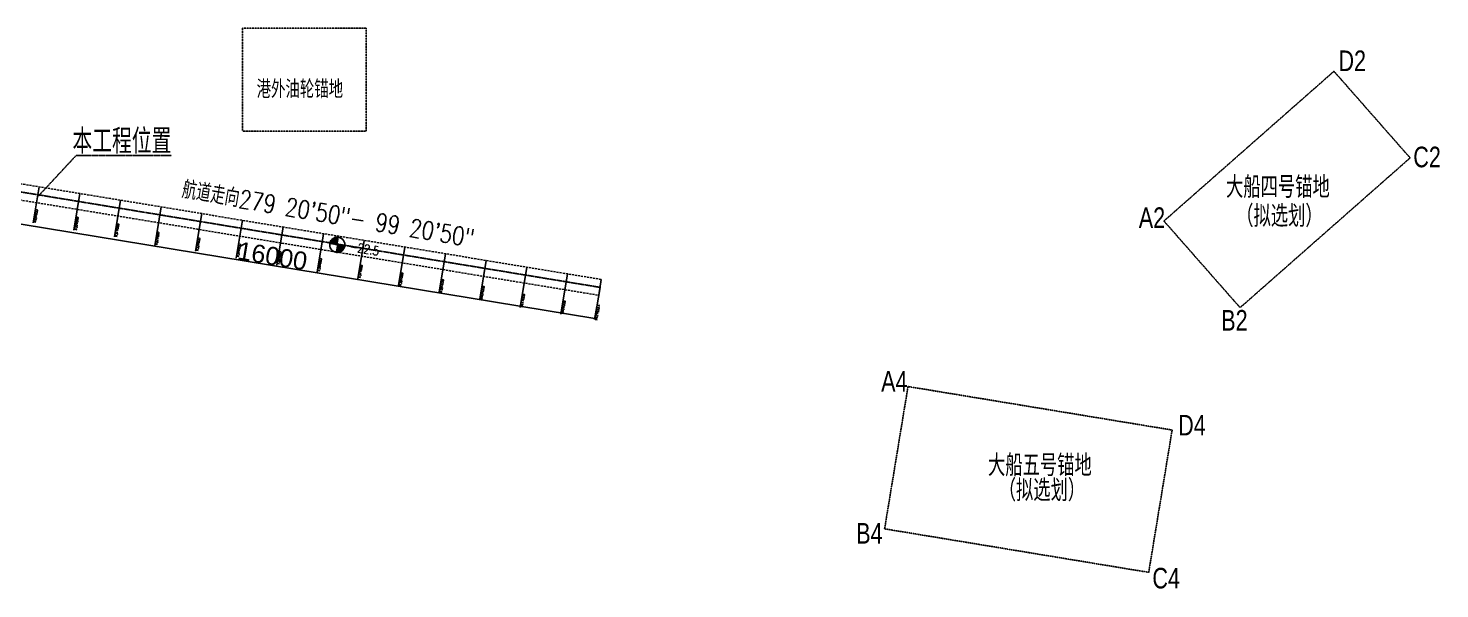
# Model space of a CAD drawing. Header units: millimetres. Extents: x 440090 to 511528, y 3875004 to 3899972.
# Drawn here: x 477248 to 511528, y 3878573 to 3892173 of the extents above; entities that cross this region are included whole.
import ezdxf

# ---------------------------------------------------------------- set-up
doc = ezdxf.new("R2010")
doc.units = ezdxf.units.MM
for name, pattern in [('ACAD_ISO10W100', [18, 12, -3, 0, -3]), ('DASHED', [19.05, 12.7, -6.35]), ('DASHED2', [0.375, 0.25, -0.125])]:
    doc.linetypes.add(name, pattern=pattern)
for name, color, linetype in [('--TB坐标点标注', 1, 'Continuous'), ('00港界标注', 1, 'Continuous'), ('00集疏运', 7, 'Continuous'), ('2016深水航道二期方案1', 5, 'Continuous'), ('2016深水航道二期方案1详图标注2', 2, 'Continuous'), ('2016深水航道二期方案二总体图标注@kongfan', 6, 'Continuous'), ('锚地-扩建', 162, 'Continuous')]:
    doc.layers.add(name, color=color, linetype=linetype)
doc.styles.add('HZ', font='romans1.shx', dxfattribs={"width": 0.8, "bigfont": 'hztxt.shx'})
doc.styles.add('R+HZ', font='romans1.shx', dxfattribs={"width": 0.8, "bigfont": 'hztxt.shx'})
doc.styles.get("Standard").update_dxf_attribs({"font": 'arial.ttf'})
doc.dimstyles.new('ISO-25', dxfattribs={"dimtxt": 2.5, "dimasz": 2.5, "dimexe": 1.25, "dimexo": 0.625, "dimtad": 1, "dimtxsty": 'Standard', "dimcen": 2.5, "dimadec": 0, "dimazin": 0, "dimtfac": 1, "dimtmove": 0, "dimatfit": 3, "dimfxl": 1, "dimarcsym": 0})

# ---------------------------------------------------------------- blocks, each defined once
blk = doc.blocks.new('*D29')
at = {"layer": '00港界标注', "color": 0, "lineweight": -2, "transparency": 16777216}
for p, q in [((475347, 3888484), (475222, 3887726)), ((475225, 3887727), (491007, 3885129)), ((491134, 3885885), (491010, 3885127))]:
    blk.add_line(p, q, dxfattribs=at)
at = {"layer": '00港界标注', "color": 0, "transparency": 16777216}
for points in [[(475225, 3887728), (475225, 3887726), (475222, 3887728)], [(491007, 3885130), (491007, 3885129), (491010, 3885129)]]:
    blk.add_solid(points, dxfattribs=at)
at = {"layer": 'DEFPOINTS', "color": 0, "transparency": 16777216}
for p in [(475347, 3888484), (491134, 3885886), (491010, 3885129)]:
    blk.add_point(p, dxfattribs=at)
at = {"layer": '00港界标注', "color": 0, "transparency": 16777216, "insert": (483179, 3886645), "char_height": 437.5, "attachment_point": 5, "rotation": 350.6527}
blk.add_mtext('16000', dxfattribs=at)

msp = doc.modelspace()

# ---------------------------------------------------------------- hatches: boundary and pattern name
at = {"layer": '2016深水航道二期方案二总体图标注@kongfan'}
h = msp.add_hatch(dxfattribs=at)
h.set_pattern_fill('ANSI31', color=0, scale=18.496881, angle=-59.913369, style=0)
h.set_pattern_definition([(345.0866310032, (-65822114.5563, -25000966.547), (0.59504065855, 2.23422909226), [])])
h.paths.add_polyline_path([(484571.912, 3886952.035), (484754.12, 3886920.191), (484785.964, 3887102.398, 0.176326981), (484661.393, 3887080.239, 0.221694663)])
h.paths.add_polyline_path([(484936.327, 3886888.347), (484754.12, 3886920.191), (484722.275, 3886737.984, 0.176326981), (484846.846, 3886760.143, 0.221694663)])

# ---------------------------------------------------------------- linework, layer by layer
at = {"color": 0}
msp.add_line((491101.433, 3885693.367), (491164.806, 3886078.374), dxfattribs=at)
at = {"layer": '00集疏运', "color": 1, "linetype": 'DASHED2', "ltscale": 0.001}
for p, q in [((477494.003, 3888100.425), (478410.295, 3889084.793)), ((478410.295, 3889084.793), (480730.98, 3889084.793))]:
    msp.add_line(p, q, dxfattribs=at)
at = {"layer": '2016深水航道二期方案1', "color": 5, "linetype": 'ACAD_ISO10W100', "ltscale": 0.1}
msp.add_line((491134.413, 3885885.753), (475345.581, 3888484.645), dxfattribs=at)
at = {"layer": '2016深水航道二期方案1', "color": 0, "linetype": 'DASHED2', "ltscale": 200}
for p, q in [((491164.813, 3886078.373), (475350.245, 3888681.501)), ((475854.06, 3888203.324), (491101.463, 3885693.552))]:
    msp.add_line(p, q, dxfattribs=at)
at = {"layer": '2016深水航道二期方案1详图标注2'}
for p, q in [((477370.663, 3887447.771), (477515.084, 3888325.162)), ((478356.018, 3887277.049), (478501.807, 3888162.744)), ((479342.057, 3887110.48), (479488.529, 3888000.326)), ((480320.035, 3886894.942), (480475.251, 3887837.909)), ((481312.088, 3886764.908), (481461.973, 3887675.491)), ((482297.264, 3886593.101), (482448.695, 3887513.074)), ((483282.798, 3886423.464), (483435.417, 3887350.656)), ((484268.154, 3886252.743), (484422.139, 3887188.238)), ((485254.876, 3886090.325), (485408.861, 3887025.821)), ((486241.598, 3885927.908), (486395.583, 3886863.403)), ((487228.32, 3885765.49), (487382.305, 3886700.986)), ((488215.042, 3885603.073), (488369.028, 3886538.568)), ((489195.066, 3885399.964), (489355.75, 3886376.15)), ((490181.788, 3885237.546), (490342.472, 3886213.733)), ((491004.123, 3885102.187), (491056.887, 3885422.741))]:
    msp.add_line(p, q, dxfattribs=at)
at = {"layer": '2016深水航道二期方案二总体图标注@kongfan', "color": 0}
msp.add_circle((484754.12, 3886920.191), 184.969, dxfattribs=at)
at = {"layer": '锚地-扩建', "linetype": 'DASHED', "ltscale": 0.2}
for p, q in [((482453.886, 3892173.037), (485453.886, 3892173.037)), ((482453.886, 3889673.037), (482453.886, 3892173.037)), ((485453.886, 3892173.037), (485453.886, 3889673.037)), ((508958.207, 3891128.807), (504829.19, 3887495.46)), ((510807.912, 3889026.762), (508958.207, 3891128.807)), ((485453.886, 3889673.037), (482453.886, 3889673.037)), ((506678.894, 3885393.414), (510807.912, 3889026.762)), ((504829.19, 3887495.46), (506678.894, 3885393.414)), ((498043.971, 3880015.25), (498614.242, 3883479.774)), ((498614.242, 3883479.774), (505027.936, 3882424.059)), ((505027.936, 3882424.059), (504459.475, 3878970.532)), ((504459.475, 3878970.532), (498045.781, 3880026.246))]:
    msp.add_line(p, q, dxfattribs=at)

# ---------------------------------------------------------------- texts
at = {"layer": '--TB坐标点标注', "color": 7, "linetype": 'DASHED', "ltscale": 0.0002, "width": 0.75}
for s, p in [('D2', (509067.274, 3891133.712, 0)), ('C2', (510884.628, 3888799.865, 0)), ('A2', (504218.225, 3887326.483, 0)), ('B2', (506220.82, 3884836.432, 0)), ('A4', (497961.351, 3883354.531, 0)), ('D4', (505174.397, 3882291.85, 0)), ('B4', (497355.571, 3879668.103, 0)), ('C4', (504548.611, 3878579.679, 0))]:
    msp.add_text(s, height=500, dxfattribs=at).set_placement(p)
at = {"layer": '00港界标注', "color": 0, "linetype": 'DASHED', "ltscale": 0.0002, "style": 'R+HZ', "width": 0.8}
msp.add_text('港外油轮锚地', height=437.15, dxfattribs=at).set_placement((482795.81, 3890476.706, 0))
msp.add_text('航道走向279 20\'50"- 99 20\'50" ', height=437.15, rotation=350.3844704, dxfattribs=at).set_placement((480958.548, 3888058.639, 0))
at = {"layer": '00港界标注', "color": 7, "linetype": 'DASHED', "ltscale": 0.0002, "style": 'HZ', "width": 0.8}
for s, p in [('大船四号锚地', (506336.926, 3888055.396)), ('（拟选划）', (506584.301, 3887354.025)), ('大船五号锚地', (500556.221, 3881305.114)), ('（拟选划）', (500816.624, 3880698.218))]:
    msp.add_text(s, height=525, dxfattribs=at).set_placement(p)
at = {"layer": '00集疏运', "color": 1, "linetype": 'DASHED2', "ltscale": 0.001, "style": 'R+HZ', "width": 0.8}
msp.add_text('本工程位置', height=600, rotation=359.9953115, dxfattribs=at).set_placement((478322.918, 3889131.003))
at = {"layer": '2016深水航道二期方案1详图标注2', "color": 1, "style": 'HZ', "width": 0.8}
for s, p in [('K29+000', (477434.896, 3887459.019)), ('K30+000', (478423.985, 3887277.105)), ('K31+000', (479408.157, 3887114.266)), ('K32+000', (480383.947, 3886915.581)), ('K33+000', (481376.321, 3886770.56)), ('K34+000', (482362.24, 3886624.843)), ('K36+000', (484331.584, 3886275.095)), ('K37+000', (485318.306, 3886112.678)), ('K38+000', (486305.683, 3885925.13)), ('K39+000', (487292.405, 3885762.712)), ('K40+000', (488279.127, 3885600.294)), ('K41+000', (489260.697, 3885406.576)), ('K42+000', (490247.419, 3885244.158)), ('K42+833.4', (491066.896, 3885092.048))]:
    msp.add_text(s, height=56, rotation=80.6527489, dxfattribs=at).set_placement(p)
at = {"layer": '2016深水航道二期方案1详图标注2', "style": 'HZ', "width": 0.8}
msp.add_text('K35+000', height=56, rotation=80.6527489, dxfattribs=at).set_placement((483346.228, 3886445.817))
at = {"layer": '2016深水航道二期方案二总体图标注@kongfan', "color": 0, "extrusion": (-0.009437, -0.002805, 0.999952), "style": 'HZ', "width": 0.8}
msp.add_text('-22.5', height=218.575, rotation=349.5247416, dxfattribs=at).set_placement((483599.038, 3886332.045, -165741.145))

# ---------------------------------------------------------------- dimensions: what is measured, and where the dimension line sits
at = {"layer": '00港界标注', "color": 7}
dim = msp.add_linear_dim(base=(491009.819, 3885128.819), p1=(475346.859, 3888484.434), p2=(491134.413, 3885885.753), angle=350.6527489, dimstyle='ISO-25', override={"dimscale": 1.25, "dimtxt": 350}, dxfattribs=at)
dim.commit()
dim.dimension.update_dxf_attribs({"geometry": '*D29', "text_midpoint": (483142.16, 3886423.861), "dimtype": 161})

doc.saveas('drawing.dxf')
